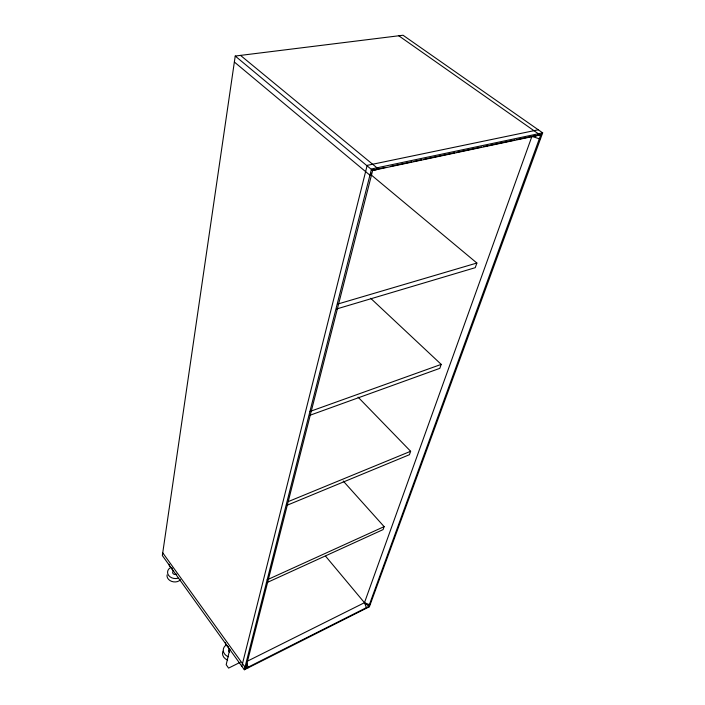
<?xml version="1.0" encoding="UTF-8"?>
<svg xmlns="http://www.w3.org/2000/svg" width="705" height="705" viewBox="0 0 705 705"><rect width="100%" height="100%" fill="white"/><g stroke="black" fill="none" stroke-linecap="round" stroke-linejoin="round"><path stroke-width="1.06" d="M245.948 665.538L245.666 668.41L244.335 669.75L162.335 555.558L235.232 56.047L403.04 35.25L542.665 132.857L369.402 606.741L244.335 669.75L371.509 168.971L542.665 132.857L540.788 134.805L368.715 606.467L245.666 668.41L372.654 170.478L235.232 56.047M229.742 649.428L226.19 664.7L228.596 668.102L240.405 662.215M241.833 666.251L367.173 165.375L538.276 129.791M248.169 667.82L246.662 662.603M343.194 481.004L384.128 526.626L383.079 529.605L266.349 582.876M358.052 397.126L410.636 451.288L409.429 454.707L286.574 505.459M370.663 298.286L441.215 364.379L439.823 368.345L310.024 415.236M371.227 174.937L476.88 263.027L475.24 267.68L336.593 308.975M540.585 138.541L539.325 138.806L531.923 136.373L364.467 602.696L366.397 607.631L366.124 608.389M246.133 666.56L245.005 667.124L162.732 552.826M370.345 604.15L369.385 604.634L364.467 602.696L325.639 556.245M247.305 661.22L364.467 602.696L369.402 606.741M267.116 579.827L384.128 526.626M288.495 501.502L410.636 451.288M310.05 411.447L441.215 364.379M337.854 304.022L476.88 263.027M373.192 170.011L384.992 167.517M390.35 166.38L411.799 161.833M413.95 161.375L421.458 159.788M423.599 159.33L454.707 152.738M456.849 152.28L481.515 147.054M483.665 146.605L487.948 145.688M490.098 145.239L514.765 140.013M516.906 139.555L531.923 136.373M372.654 170.478L540.788 134.805L532.909 136.197M532.892 136.215L537.748 135.448L538.356 133.774L398.757 35.779M371.958 170.337L376.496 169.658L376.972 167.825L240.52 55.395M234.36 62.031L369.922 175.219L371.526 174.875L371.332 173.113M178.03 578.206A7.543 5.966 6.3 0 1 168.583 575.342A7.543 5.966 6.3 0 1 170.469 567.666M180.533 579.766A7.526 5.966 6.2 0 1 171.703 581.405A7.526 5.966 6.2 0 1 167.05 574.919M176.594 574.152A2.45 1.939 6.3 0 1 173.377 573.87A2.45 1.939 6.3 0 1 173.139 571.306M173.456 570.786A3.789 2.987 6.4 0 1 171.994 567.974M171.905 568.3A7.614 5.966 6.5 0 1 168.98 564.22M229.68 652.292A2.573 2.168 12.2 0 1 229.504 648.812M228.446 656.778A7.922 6.68 12.2 0 1 223.388 651.314A7.922 6.68 12.2 0 1 226.085 645.154M227.671 660.083A7.896 6.68 12.2 0 1 222.965 651.164M229.812 649.252A3.983 3.349 12.2 0 1 228.191 646.987M228.614 647.225A8.002 6.697 12.3 0 1 225.344 642.678"/></g></svg>
